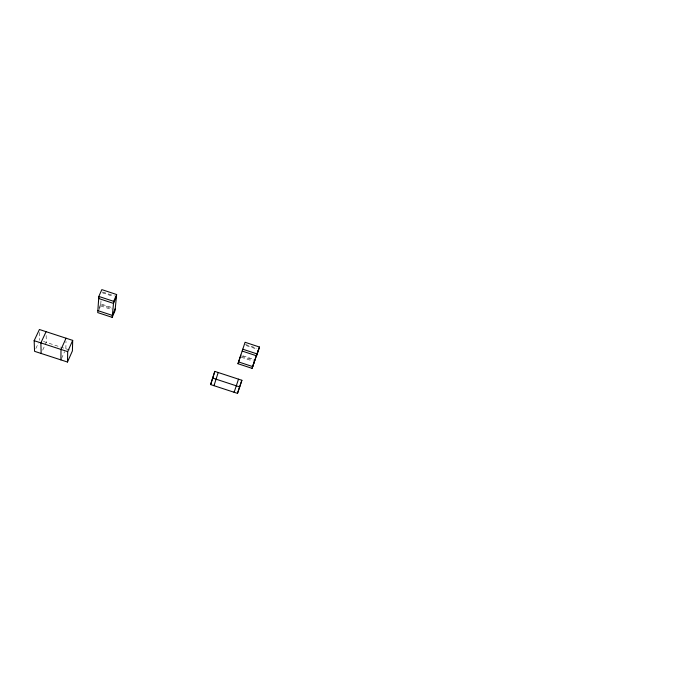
<?xml version="1.0" encoding="UTF-8"?>
<svg xmlns="http://www.w3.org/2000/svg" width="683" height="683" viewBox="0 0 683 683"><rect width="100%" height="100%" fill="white"/><g stroke="black" fill="none" stroke-linecap="round" stroke-linejoin="round"><path stroke-width="0.51" stroke-dasharray="3.42 2.56" d="M65.875 348.791L66.003 341.38M98.975 309.715L100.64 305.89L101.007 300.853M98.941 308.127L100.785 303.901L111.389 307.401M61.538 358.498L64.578 351.702M42.696 350.14L46.265 342.388L46.137 334.602M35.849 348.552L38.436 343.02M43.464 341.474L70.537 350.311M100.461 304.644L112.029 308.46M100.64 305.89L112.166 309.689M242.841 355.783L253.897 359.429M241.586 356.21L253.649 360.18M241.244 357.235L252.266 360.872M102.663 292.034L114.454 295.935M102.33 292.785L113.147 296.362M245.41 344.463L256.885 348.253M246.111 345.547L256.637 349.022M39.494 332.433L39.725 340.254"/><path stroke-width="1.02" d="M60.915 359.89L61 349.448L66.055 338.205M67.489 362.033L67.694 351.625L72.697 340.382L39.409 329.496L34.15 340.689L34.56 351.318L67.489 362.033L72.398 350.917L72.697 340.382M98.83 296.439L97.72 312.592L112.191 317.356L115.051 310.637L116.622 294.518L101.827 289.626L98.83 296.439L113.694 301.348L112.191 317.356M210.62 384.589L214.812 371.398L241.884 380.277L237.488 393.374L210.62 384.589L214.812 371.398M252.078 368.359L259.463 347.032L245.069 342.277L237.983 363.723L252.078 368.359L254.904 359.762L252.71 366.6L238.572 361.947M258.797 348.885L256.577 355.817L242.166 351.062M237.488 393.374L241.884 380.277M234.371 391.538L234.132 392.273L238.512 379.167M237.983 363.723L240.826 355.117M218.201 372.508L213.984 385.69L214.231 384.956M255.254 358.771L259.463 347.032M115.239 308.673L112.379 315.401L97.857 310.62M113.694 301.348L116.622 294.518M116.417 296.584L113.498 303.397L98.685 298.505L99.018 297.745M46.085 331.682L40.869 342.883L41.159 353.47M34.15 340.689L67.694 351.625M212.533 378.023L239.724 386.937M242.781 349.201L257.235 353.973"/></g></svg>
